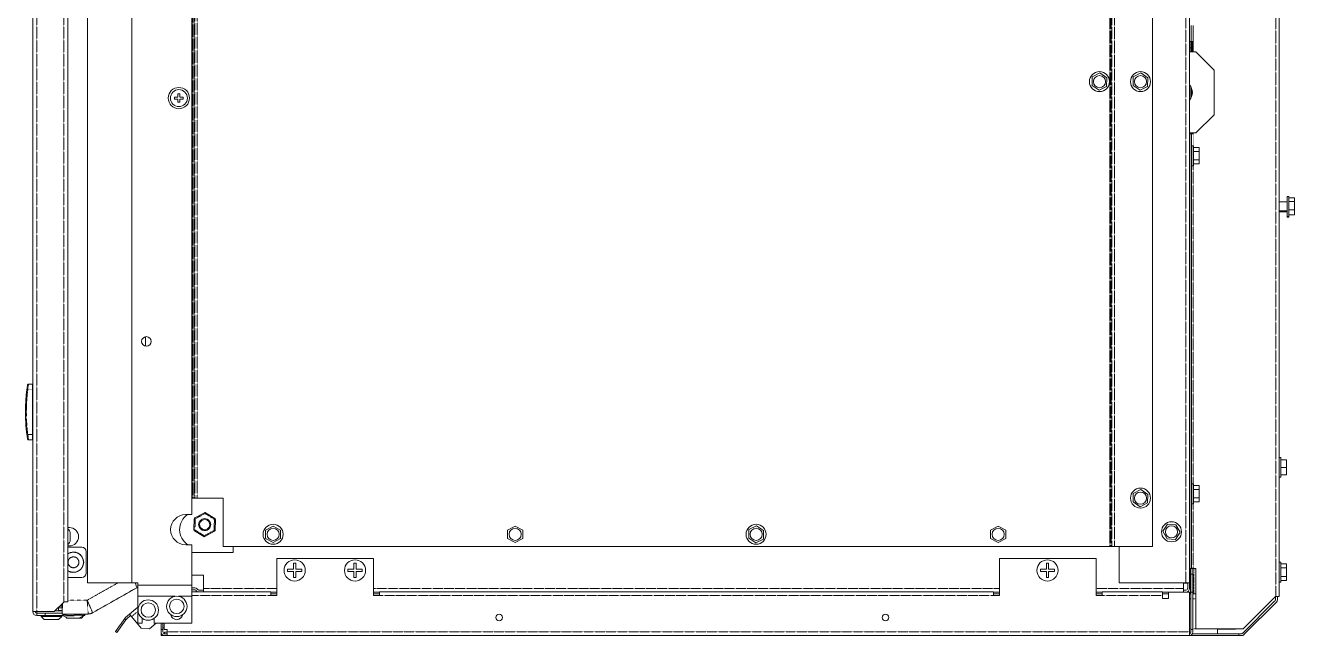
# Model space of a CAD drawing. Header units: millimetres. Extents: x 60499 to 556746, y 248297 to 497145.
# Drawn here: x 525107 to 547175, y 422627 to 433242 of the extents above; entities that cross this region are included whole.
import ezdxf

# ---------------------------------------------------------------- set-up
doc = ezdxf.new("R2010")
doc.units = ezdxf.units.MM
doc.linetypes.add('PHANTOM', pattern=[20, 10, -2, 2, -2, 2, -2])

msp = doc.modelspace()

# ---------------------------------------------------------------- linework, layer by layer
at = {"color": 7, "lineweight": 13, "ltscale": 0.03937}
for p, q in [((526189, 423546), (526189, 447151)), ((526958, 423546), (526958, 447151)), ((527999, 446143), (527999, 424733)), ((545349, 440725), (545349, 423543)), ((544705, 440347), (544705, 424179)), ((525236, 439589), (525236, 423045)), ((525843, 439589), (525843, 423213)), ((546907, 423310), (546907, 438328)), ((545775, 432464), (545775, 431688)), ((545353, 423794), (545353, 431353)), ((545383, 423794), (545383, 431353)), ((525228, 426128), (525228, 426905)), ((528543, 425019), (528543, 424179)), ((527999, 424208), (527999, 423504)), ((528543, 424179), (543961, 424179)), ((544041, 424179), (544705, 424179)), ((528722, 424072), (527999, 424072)), ((529481, 423971), (531160, 423971)), ((542044, 423971), (543724, 423971)), ((545458, 422744), (545458, 423794)), ((526189, 423546), (526958, 423546)), ((527999, 423504), (527059, 423504)), ((545286, 423543), (544124, 423543)), ((527043, 423458), (526325, 423053)), ((529376, 423386), (527999, 423386)), ((541939, 423386), (531265, 423386)), ((544876, 423386), (543829, 423386)), ((545345, 423383), (545345, 422690)), ((546278, 422744), (546844, 423310)), ((546272, 422669), (546834, 423232)), ((546295, 422645), (546858, 423208)), ((545345, 422627), (527570, 422627)), ((545345, 422627), (546207, 422627)), ((545398, 422660), (546207, 422660)), ((545458, 422744), (546278, 422744))]:
    msp.add_line(p, q, dxfattribs=at)
at = {"color": 7, "linetype": 'PHANTOM', "lineweight": 13, "ltscale": 0.03937}
for p, q in [((545286, 440725), (545286, 423543)), ((543961, 440347), (543961, 424179)), ((543979, 440347), (543979, 424179)), ((543999, 424179), (543999, 440347)), ((544041, 424179), (544041, 440347)), ((525305, 439589), (525305, 423045)), ((525775, 439589), (525775, 423210)), ((528015, 425019), (528015, 439508)), ((528033, 425019), (528033, 439508)), ((528053, 439508), (528053, 425019)), ((528095, 439508), (528095, 425019)), ((546851, 423310), (546851, 438302)), ((545409, 430801), (545409, 425270)), ((545409, 424922), (545409, 423794)), ((529376, 423323), (527999, 423323)), ((528204, 423446), (529481, 423446)), ((531160, 423446), (542044, 423446)), ((541939, 423323), (531265, 423323)), ((543724, 423446), (545242, 423446)), ((544876, 423323), (543829, 423323)), ((545345, 422690), (527570, 422690))]:
    msp.add_line(p, q, dxfattribs=at)
at = {"color": 7, "lineweight": 13, "ltscale": 0.013787}
for p, q in [((545377, 432779), (545377, 433242)), ((545409, 433242), (545409, 432779))]:
    msp.add_line(p, q, dxfattribs=at)
at = {"color": 7, "lineweight": 13, "ltscale": 0.000620324}
for p, q in [((545349, 432959), (545370, 432959)), ((545349, 432854), (545370, 432854))]:
    msp.add_line(p, q, dxfattribs=at)
at = {"color": 7, "lineweight": 13, "ltscale": 0.003295}
for p, q in [((545349, 432779), (545460, 432779)), ((545460, 431373), (545349, 431373))]:
    msp.add_line(p, q, dxfattribs=at)
at = {"color": 7, "lineweight": 13, "ltscale": 0.003125}
for p, q in [((545370, 432854), (545370, 432959)), ((527999, 424733), (527894, 424733)), ((525888, 424401), (525888, 424296)), ((527999, 424208), (527894, 424208)), ((529665, 423780), (529770, 423780)), ((529770, 423742), (529665, 423742)), ((529770, 423780), (529770, 423885)), ((529770, 423637), (529770, 423742)), ((529808, 423885), (529808, 423780)), ((529808, 423780), (529913, 423780)), ((529913, 423742), (529808, 423742)), ((529808, 423742), (529808, 423637)), ((530715, 423780), (530820, 423780)), ((530820, 423742), (530715, 423742)), ((530820, 423780), (530820, 423885)), ((530820, 423637), (530820, 423742)), ((530857, 423885), (530857, 423780)), ((530857, 423780), (530962, 423780)), ((530962, 423742), (530857, 423742)), ((530857, 423742), (530857, 423637)), ((542754, 423780), (542859, 423780)), ((542859, 423742), (542754, 423742)), ((542859, 423780), (542859, 423885)), ((542859, 423637), (542859, 423742)), ((542897, 423885), (542897, 423780)), ((542897, 423780), (543002, 423780)), ((543002, 423742), (542897, 423742)), ((542897, 423742), (542897, 423637)), ((529376, 423383), (529481, 423383)), ((529481, 423354), (529376, 423354)), ((529481, 423326), (529376, 423326)), ((531160, 423383), (531265, 423383)), ((531265, 423354), (531160, 423354)), ((531265, 423326), (531160, 423326)), ((541939, 423383), (542044, 423383)), ((542044, 423354), (541939, 423354)), ((542044, 423326), (541939, 423326)), ((543724, 423383), (543829, 423383)), ((543829, 423354), (543724, 423354)), ((543829, 423326), (543724, 423326)), ((544981, 423354), (544876, 423354)), ((544876, 423274), (544981, 423274))]:
    msp.add_line(p, q, dxfattribs=at)
at = {"color": 7, "lineweight": 13, "ltscale": 0.002246}
msp.add_line((545370, 432854), (545370, 432779), dxfattribs=at)
at = {"color": 7, "lineweight": 13, "ltscale": 0.000547394}
msp.add_line((545377, 432959), (545396, 432959), dxfattribs=at)
at = {"color": 7, "lineweight": 13, "ltscale": 0.000404658}
msp.add_line((545396, 432959), (545409, 432959), dxfattribs=at)
at = {"color": 7, "linetype": 'PHANTOM', "lineweight": 13, "ltscale": 0.005371}
msp.add_line((545396, 432959), (545396, 432779), dxfattribs=at)
at = {"color": 7, "lineweight": 13, "ltscale": 0.013258}
for p, q in [((545460, 432779), (545775, 432464)), ((545775, 431688), (545460, 431373))]:
    msp.add_line(p, q, dxfattribs=at)
at = {"color": 7, "lineweight": 13, "ltscale": 0.004405}
for p, q in [((543657, 432347), (543655, 432199)), ((543789, 432414), (543657, 432347)), ((543909, 432328), (543789, 432414)), ((543907, 432180), (543909, 432328)), ((544370, 432347), (544368, 432199)), ((544502, 432414), (544370, 432347)), ((544622, 432328), (544502, 432414)), ((544620, 432180), (544622, 432328)), ((543655, 432199), (543775, 432113)), ((543775, 432113), (543907, 432180)), ((544368, 432199), (544488, 432113)), ((544488, 432113), (544620, 432180)), ((545515, 431049), (545515, 430901)), ((544370, 425102), (544368, 424954)), ((544502, 425169), (544370, 425102)), ((544622, 425084), (544502, 425169)), ((544620, 424936), (544622, 425084)), ((545515, 425170), (545515, 425022)), ((544368, 424954), (544488, 424869)), ((544488, 424869), (544620, 424936)), ((529414, 424532), (529283, 424463)), ((529283, 424463), (529283, 424315)), ((529545, 424463), (529414, 424532)), ((529545, 424315), (529545, 424463)), ((533623, 424532), (533492, 424463)), ((533492, 424463), (533492, 424315)), ((533754, 424463), (533623, 424532)), ((533754, 424315), (533754, 424463)), ((537687, 424472), (537685, 424325)), ((537819, 424539), (537687, 424472)), ((537940, 424454), (537819, 424539)), ((537938, 424306), (537940, 424454)), ((542020, 424532), (541889, 424463)), ((541889, 424463), (541889, 424315)), ((542152, 424463), (542020, 424532)), ((542152, 424315), (542152, 424463)), ((544963, 424566), (544884, 424441)), ((544884, 424441), (544957, 424312)), ((545111, 424553), (544963, 424566)), ((545105, 424300), (545184, 424425)), ((545184, 424425), (545111, 424553)), ((529283, 424315), (529414, 424246)), ((529414, 424246), (529545, 424315)), ((533492, 424315), (533623, 424246)), ((533623, 424246), (533754, 424315)), ((537685, 424325), (537806, 424239)), ((537806, 424239), (537938, 424306)), ((541889, 424315), (542020, 424246)), ((542020, 424246), (542152, 424315)), ((544957, 424312), (545105, 424300)), ((547036, 423804), (547036, 423656))]:
    msp.add_line(p, q, dxfattribs=at)
at = {"color": 7, "lineweight": 13, "ltscale": 0.006118}
msp.add_line((545370, 432179), (545370, 431973), dxfattribs=at)
at = {"color": 7, "lineweight": 13, "ltscale": 0.005225}
msp.add_line((545377, 431988), (545377, 432164), dxfattribs=at)
at = {"color": 7, "lineweight": 13, "ltscale": 0.000562533}
for p, q in [((527702, 431996), (527702, 431977)), ((527775, 432051), (527756, 432051)), ((527756, 431904), (527775, 431904)), ((527848, 431977), (527848, 431996)), ((529665, 423761), (529665, 423780)), ((529913, 423780), (529913, 423761)), ((530715, 423761), (530715, 423780)), ((530962, 423780), (530962, 423761)), ((542754, 423761), (542754, 423780)), ((543002, 423780), (543002, 423761))]:
    msp.add_line(p, q, dxfattribs=at)
at = {"color": 7, "lineweight": 13, "ltscale": 0.001625}
for p, q in [((527756, 431996), (527702, 431996)), ((527702, 431958), (527756, 431958)), ((527756, 432051), (527756, 431996)), ((527794, 431996), (527794, 432051))]:
    msp.add_line(p, q, dxfattribs=at)
at = {"color": 7, "lineweight": 13, "ltscale": 0.000562473}
for p, q in [((527702, 431977), (527702, 431958)), ((527848, 431958), (527848, 431977)), ((529665, 423742), (529665, 423761)), ((529913, 423761), (529913, 423742)), ((530715, 423742), (530715, 423761)), ((530962, 423761), (530962, 423742)), ((542754, 423742), (542754, 423761)), ((543002, 423761), (543002, 423742))]:
    msp.add_line(p, q, dxfattribs=at)
at = {"color": 7, "lineweight": 13, "ltscale": 0.001613}
for p, q in [((527756, 431958), (527756, 431904)), ((527848, 431996), (527794, 431996)), ((527794, 431958), (527848, 431958)), ((527794, 431904), (527794, 431958))]:
    msp.add_line(p, q, dxfattribs=at)
at = {"color": 7, "lineweight": 13, "ltscale": 0.000562413}
for p, q in [((527794, 432051), (527775, 432051)), ((527775, 431904), (527794, 431904))]:
    msp.add_line(p, q, dxfattribs=at)
at = {"color": 7, "linetype": 'PHANTOM', "lineweight": 13, "ltscale": 0.001113}
msp.add_line((545396, 432095), (545396, 432057), dxfattribs=at)
at = {"color": 7, "lineweight": 13, "ltscale": 0.000900028}
for p, q in [((545383, 431353), (545353, 431353)), ((545353, 423794), (545383, 423794)), ((525749, 423033), (525749, 423003))]:
    msp.add_line(p, q, dxfattribs=at)
at = {"color": 7, "lineweight": 13, "ltscale": 0.000612574}
for p, q in [((545370, 431373), (545370, 431353)), ((545372, 431353), (545372, 431373)), ((545375, 431353), (545375, 431373)), ((545401, 431353), (545401, 431373)), ((545409, 431373), (545409, 431353))]:
    msp.add_line(p, q, dxfattribs=at)
at = {"color": 7, "lineweight": 13, "ltscale": 0.000347708}
msp.add_line((545370, 431361), (545370, 431373), dxfattribs=at)
at = {"color": 7, "lineweight": 13, "ltscale": 6.24769e-05}
for p, q in [((545372, 431361), (545370, 431361)), ((545389, 431148), (545386, 431148)), ((545389, 431098), (545386, 431098)), ((545389, 431025), (545386, 431025)), ((545389, 430983), (545386, 430983)), ((545389, 430975), (545386, 430975)), ((545389, 430966), (545386, 430966)), ((545389, 430925), (545386, 430925)), ((545389, 430852), (545386, 430852)), ((545389, 430801), (545386, 430801)), ((547048, 430266), (547046, 430266)), ((547048, 430200), (547046, 430200)), ((547048, 430135), (547046, 430135)), ((547048, 430092), (547046, 430092)), ((547048, 430072), (547046, 430072)), ((547048, 430036), (547046, 430036)), ((547048, 429956), (547046, 429956)), ((547048, 429921), (547046, 429921)), ((545389, 425270), (545386, 425270)), ((545389, 425219), (545386, 425219)), ((545389, 425146), (545386, 425146)), ((545389, 425104), (545386, 425104)), ((545389, 425096), (545386, 425096)), ((545389, 425088), (545386, 425088)), ((545389, 425046), (545386, 425046)), ((545389, 424973), (545386, 424973)), ((545389, 424922), (545386, 424922))]:
    msp.add_line(p, q, dxfattribs=at)
at = {"color": 7, "lineweight": 13, "ltscale": 0.000775074}
for p, q in [((545383, 431353), (545409, 431353)), ((545389, 431148), (545415, 431148)), ((545389, 430801), (545415, 430801)), ((545389, 425270), (545415, 425270)), ((545389, 424922), (545415, 424922)), ((545383, 423794), (545409, 423794)), ((545371, 423354), (545345, 423354))]:
    msp.add_line(p, q, dxfattribs=at)
at = {"color": 7, "linetype": 'PHANTOM', "lineweight": 13, "ltscale": 0.006075}
msp.add_line((545409, 431353), (545409, 431148), dxfattribs=at)
at = {"color": 7, "lineweight": 13, "ltscale": 0.000124954}
for p, q in [((545353, 431054), (545349, 431054)), ((545353, 430895), (545349, 430895)), ((545349, 429779), (545353, 429779)), ((545349, 429674), (545353, 429674)), ((545353, 425175), (545349, 425175)), ((545353, 425017), (545349, 425017))]:
    msp.add_line(p, q, dxfattribs=at)
at = {"color": 7, "lineweight": 13, "ltscale": 8.99908e-05}
for p, q in [((545386, 431054), (545383, 431054)), ((545386, 430895), (545383, 430895)), ((545386, 425175), (545383, 425175)), ((545386, 425017), (545383, 425017))]:
    msp.add_line(p, q, dxfattribs=at)
at = {"color": 7, "lineweight": 13, "ltscale": 0.001516}
for p, q in [((545386, 431098), (545386, 431148)), ((545389, 431098), (545389, 431148)), ((545386, 430801), (545386, 430852)), ((545389, 430801), (545389, 430852)), ((547044, 430203), (547044, 430254)), ((547044, 429906), (547044, 429957)), ((546907, 425677), (546907, 425728)), ((546909, 425677), (546909, 425728)), ((545386, 425219), (545386, 425270)), ((545389, 425219), (545389, 425270)), ((546907, 425381), (546907, 425432)), ((546909, 425381), (546909, 425432)), ((545386, 424922), (545386, 424973)), ((545389, 424922), (545389, 424973)), ((546907, 423853), (546907, 423904)), ((546909, 423853), (546909, 423904)), ((546907, 423557), (546907, 423607)), ((546909, 423557), (546909, 423607))]:
    msp.add_line(p, q, dxfattribs=at)
at = {"color": 7, "lineweight": 13, "ltscale": 0.002173}
for p, q in [((545386, 431025), (545386, 431098)), ((545386, 430852), (545386, 430925)), ((546907, 425604), (546907, 425677)), ((546907, 425432), (546907, 425504)), ((545386, 425146), (545386, 425219)), ((545386, 424973), (545386, 425046)), ((546907, 423780), (546907, 423853)), ((546907, 423607), (546907, 423680))]:
    msp.add_line(p, q, dxfattribs=at)
at = {"color": 7, "lineweight": 13, "ltscale": 0.003659}
for p, q in [((545389, 430975), (545389, 431098)), ((545389, 430852), (545389, 430975)), ((546909, 425554), (546909, 425677)), ((546909, 425432), (546909, 425554)), ((545389, 425096), (545389, 425219)), ((545389, 424973), (545389, 425096)), ((546909, 423730), (546909, 423853)), ((546909, 423607), (546909, 423730))]:
    msp.add_line(p, q, dxfattribs=at)
at = {"color": 7, "lineweight": 13, "ltscale": 0.005175}
for p, q in [((545415, 430975), (545415, 431148)), ((545415, 430975), (545415, 430801)), ((545415, 425096), (545415, 425270)), ((545415, 425096), (545415, 424922)), ((546935, 423730), (546935, 423904)), ((546935, 423730), (546935, 423557))]:
    msp.add_line(p, q, dxfattribs=at)
at = {"color": 7, "lineweight": 13, "ltscale": 0.003}
for p, q in [((545415, 431117), (545515, 431117)), ((545415, 431049), (545515, 431049)), ((545415, 430901), (545515, 430901)), ((545415, 430832), (545515, 430832)), ((547074, 430243), (547175, 430243)), ((547074, 430181), (547175, 430181)), ((547074, 430035), (547175, 430035)), ((547074, 429945), (547175, 429945)), ((546935, 425685), (547036, 425685)), ((546935, 425554), (547036, 425554)), ((546935, 425423), (547036, 425423)), ((545415, 425239), (545515, 425239)), ((545415, 425170), (545515, 425170)), ((545415, 425022), (545515, 425022)), ((545415, 424953), (545515, 424953)), ((546935, 423873), (547036, 423873)), ((546935, 423804), (547036, 423804)), ((526958, 423546), (527059, 423546)), ((546935, 423656), (547036, 423656)), ((546935, 423588), (547036, 423588))]:
    msp.add_line(p, q, dxfattribs=at)
at = {"color": 7, "lineweight": 13, "ltscale": 0.002048}
for p, q in [((545515, 431117), (545515, 431049)), ((545515, 430901), (545515, 430832)), ((545515, 425239), (545515, 425170)), ((545515, 425022), (545515, 424953)), ((547036, 423873), (547036, 423804)), ((547036, 423656), (547036, 423588))]:
    msp.add_line(p, q, dxfattribs=at)
at = {"color": 7, "lineweight": 13, "ltscale": 0.000247204}
for p, q in [((545386, 430975), (545386, 430983)), ((546907, 425554), (546907, 425563)), ((546907, 425546), (546907, 425554)), ((545386, 425096), (545386, 425104)), ((546907, 423730), (546907, 423739)), ((546907, 423722), (546907, 423730))]:
    msp.add_line(p, q, dxfattribs=at)
at = {"color": 7, "lineweight": 13, "ltscale": 0.000247144}
for p, q in [((545386, 430966), (545386, 430975)), ((545386, 425088), (545386, 425096))]:
    msp.add_line(p, q, dxfattribs=at)
at = {"color": 7, "lineweight": 13, "ltscale": 0.00415}
for p, q in [((547046, 430173), (546907, 430173)), ((547046, 430014), (546907, 430014))]:
    msp.add_line(p, q, dxfattribs=at)
at = {"color": 7, "lineweight": 13, "ltscale": 6.25971e-05}
for p, q in [((547046, 430254), (547044, 430254)), ((547046, 430203), (547044, 430203)), ((547046, 429957), (547044, 429957)), ((547046, 429906), (547044, 429906)), ((546909, 425728), (546907, 425728)), ((546909, 425677), (546907, 425677)), ((546909, 425604), (546907, 425604)), ((546909, 425563), (546907, 425563)), ((546909, 425554), (546907, 425554)), ((546909, 425546), (546907, 425546)), ((546909, 425504), (546907, 425504)), ((546909, 425432), (546907, 425432)), ((546909, 425381), (546907, 425381)), ((546909, 423904), (546907, 423904)), ((546909, 423853), (546907, 423853)), ((546909, 423780), (546907, 423780)), ((546909, 423739), (546907, 423739)), ((546909, 423730), (546907, 423730)), ((546909, 423722), (546907, 423722)), ((546909, 423680), (546907, 423680)), ((546909, 423607), (546907, 423607)), ((546909, 423557), (546907, 423557))]:
    msp.add_line(p, q, dxfattribs=at)
at = {"color": 7, "lineweight": 13, "ltscale": 0.000890537}
msp.add_line((547044, 430173), (547044, 430203), dxfattribs=at)
at = {"color": 7, "lineweight": 13, "ltscale": 0.001971}
for p, q in [((547046, 430200), (547046, 430266)), ((547048, 430200), (547048, 430266))]:
    msp.add_line(p, q, dxfattribs=at)
at = {"color": 7, "lineweight": 13, "ltscale": 0.001922}
msp.add_line((547046, 430135), (547046, 430200), dxfattribs=at)
at = {"color": 7, "lineweight": 13, "ltscale": 4.24122e-05}
msp.add_line((547048, 430266), (547048, 430268), dxfattribs=at)
at = {"color": 7, "lineweight": 13, "ltscale": 0.000774954}
for p, q in [((547048, 430268), (547074, 430268)), ((547046, 429906), (547072, 429906)), ((547048, 429920), (547074, 429920)), ((546909, 425728), (546935, 425728)), ((546909, 425381), (546935, 425381)), ((546909, 423904), (546935, 423904)), ((546909, 423557), (546935, 423557))]:
    msp.add_line(p, q, dxfattribs=at)
at = {"color": 7, "lineweight": 13, "ltscale": 0.003823}
for p, q in [((547048, 430072), (547048, 430200)), ((525620, 423057), (525749, 423057))]:
    msp.add_line(p, q, dxfattribs=at)
at = {"color": 7, "lineweight": 13, "ltscale": 0.009272}
msp.add_line((547074, 430268), (547074, 429956), dxfattribs=at)
at = {"color": 7, "lineweight": 13, "ltscale": 0.001837}
msp.add_line((547175, 430243), (547175, 430181), dxfattribs=at)
at = {"color": 7, "lineweight": 13, "ltscale": 0.004338}
msp.add_line((547175, 430181), (547175, 430035), dxfattribs=at)
at = {"color": 7, "lineweight": 13, "ltscale": 0.004088}
msp.add_line((547044, 430001), (546907, 430001), dxfattribs=at)
at = {"color": 7, "lineweight": 13, "ltscale": 0.001703}
msp.add_line((547044, 429957), (547044, 430014), dxfattribs=at)
at = {"color": 7, "lineweight": 13, "ltscale": 0.000606206}
msp.add_line((547046, 430072), (547046, 430092), dxfattribs=at)
at = {"color": 7, "lineweight": 13, "ltscale": 0.002388}
msp.add_line((547046, 429956), (547046, 430036), dxfattribs=at)
at = {"color": 7, "lineweight": 13, "ltscale": 0.001036}
msp.add_line((547046, 429921), (547046, 429956), dxfattribs=at)
at = {"color": 7, "lineweight": 13, "ltscale": 0.000448452}
msp.add_line((547046, 429906), (547046, 429921), dxfattribs=at)
at = {"color": 7, "lineweight": 13, "ltscale": 0.003436}
msp.add_line((547048, 429956), (547048, 430072), dxfattribs=at)
at = {"color": 7, "lineweight": 13, "ltscale": 0.001078}
for p, q in [((547048, 429920), (547048, 429956)), ((547074, 429920), (547074, 429956))]:
    msp.add_line(p, q, dxfattribs=at)
at = {"color": 7, "lineweight": 13, "ltscale": 0.00040634}
msp.add_line((547072, 429906), (547072, 429920), dxfattribs=at)
at = {"color": 7, "lineweight": 13, "ltscale": 0.002691}
msp.add_line((547175, 430035), (547175, 429945), dxfattribs=at)
at = {"color": 7, "lineweight": 13, "ltscale": 0.000144288}
msp.add_line((545349, 429032), (545353, 429030), dxfattribs=at)
at = {"color": 7, "lineweight": 13, "ltscale": 7.2323e-05}
msp.add_line((545351, 429022), (545349, 429023), dxfattribs=at)
at = {"color": 7, "lineweight": 13, "ltscale": 0.017783}
msp.add_line((545349, 428973), (545349, 428375), dxfattribs=at)
at = {"color": 7, "lineweight": 13, "ltscale": 0.000124834}
msp.add_line((545353, 428375), (545349, 428375), dxfattribs=at)
at = {"color": 7, "lineweight": 13, "ltscale": 0.004821}
msp.add_line((527195, 427664), (527195, 427826), dxfattribs=at)
at = {"color": 7, "linetype": 'PHANTOM', "lineweight": 13, "ltscale": 0.000499025}
msp.add_line((525149, 426905), (525132, 426906), dxfattribs=at)
at = {"color": 7, "linetype": 'PHANTOM', "lineweight": 13, "ltscale": 0.002354}
msp.add_line((525228, 426905), (525149, 426905), dxfattribs=at)
at = {"color": 7, "lineweight": 13, "ltscale": 0.001995}
for p, q in [((525228, 427003), (525161, 427003)), ((525161, 426030), (525228, 426030))]:
    msp.add_line(p, q, dxfattribs=at)
at = {"color": 7, "lineweight": 13, "ltscale": 0.002917}
for p, q in [((525228, 426905), (525228, 427003)), ((525228, 426128), (525228, 426030))]:
    msp.add_line(p, q, dxfattribs=at)
at = {"color": 7, "lineweight": 13, "ltscale": 0.000249968}
for p, q in [((525228, 426921), (525236, 426921)), ((525228, 426112), (525236, 426112))]:
    msp.add_line(p, q, dxfattribs=at)
at = {"color": 7, "linetype": 'PHANTOM', "lineweight": 13, "ltscale": 0.000249968}
for p, q in [((525228, 426819), (525236, 426819)), ((525228, 426214), (525236, 426214))]:
    msp.add_line(p, q, dxfattribs=at)
at = {"color": 7, "linetype": 'PHANTOM', "lineweight": 13, "ltscale": 1.07532e-05}
for p, q in [((525111, 426677), (525111, 426677)), ((525107, 426558), (525107, 426558))]:
    msp.add_line(p, q, dxfattribs=at)
at = {"color": 7, "lineweight": 13, "ltscale": 1.03327e-05}
msp.add_line((525116, 426743), (525115, 426743), dxfattribs=at)
at = {"color": 7, "lineweight": 13, "ltscale": 0.000801038}
msp.add_line((525116, 426746), (525118, 426772), dxfattribs=at)
at = {"color": 7, "lineweight": 13, "ltscale": 2.35518e-06}
msp.add_line((525116, 426746), (525116, 426746), dxfattribs=at)
at = {"color": 7, "lineweight": 13, "ltscale": 0.000169139}
msp.add_line((525118, 426776), (525119, 426782), dxfattribs=at)
at = {"color": 7, "lineweight": 13, "ltscale": 0.000114609}
msp.add_line((525118, 426772), (525118, 426776), dxfattribs=at)
at = {"color": 7, "lineweight": 13, "ltscale": 0.000258337}
msp.add_line((525107, 426549), (525107, 426557), dxfattribs=at)
at = {"color": 7, "lineweight": 13, "ltscale": 0.000498149}
msp.add_line((525107, 426532), (525107, 426549), dxfattribs=at)
at = {"color": 7, "linetype": 'PHANTOM', "lineweight": 13, "ltscale": 1.65203e-05}
msp.add_line((525107, 426540), (525107, 426540), dxfattribs=at)
at = {"color": 7, "lineweight": 13, "ltscale": 0.000739054}
msp.add_line((525108, 426433), (525108, 426457), dxfattribs=at)
at = {"color": 7, "lineweight": 13, "ltscale": 1.74881e-05}
msp.add_line((525108, 426432), (525108, 426433), dxfattribs=at)
at = {"color": 7, "lineweight": 13, "ltscale": 9.54358e-05}
msp.add_line((525108, 426429), (525108, 426432), dxfattribs=at)
at = {"color": 7, "linetype": 'PHANTOM', "lineweight": 13, "ltscale": 1.08734e-05}
for p, q in [((525110, 426373), (525110, 426373)), ((525114, 426312), (525114, 426312))]:
    msp.add_line(p, q, dxfattribs=at)
at = {"color": 7, "lineweight": 13, "ltscale": 2.71103e-05}
msp.add_line((525116, 426284), (525116, 426285), dxfattribs=at)
at = {"color": 7, "lineweight": 13, "ltscale": 0.00019625}
msp.add_line((525116, 426277), (525116, 426284), dxfattribs=at)
at = {"color": 7, "linetype": 'PHANTOM', "lineweight": 13, "ltscale": 0.00049903}
msp.add_line((525149, 426128), (525132, 426127), dxfattribs=at)
at = {"color": 7, "linetype": 'PHANTOM', "lineweight": 13, "ltscale": 0.002355}
msp.add_line((525149, 426128), (525228, 426128), dxfattribs=at)
at = {"color": 7, "lineweight": 13, "ltscale": 0.01035}
msp.add_line((546935, 425381), (546935, 425728), dxfattribs=at)
at = {"color": 7, "lineweight": 13, "ltscale": 0.0039}
for p, q in [((547036, 425685), (547036, 425554)), ((547036, 425554), (547036, 425423))]:
    msp.add_line(p, q, dxfattribs=at)
at = {"color": 7, "lineweight": 13, "ltscale": 0.000464011}
msp.add_line((527999, 425019), (528015, 425019), dxfattribs=at)
at = {"color": 7, "lineweight": 13, "ltscale": 0.000547995}
for p, q in [((528015, 425019), (528033, 425019)), ((543979, 424179), (543961, 424179))]:
    msp.add_line(p, q, dxfattribs=at)
at = {"color": 7, "lineweight": 13, "ltscale": 0.000591128}
for p, q in [((528053, 425019), (528033, 425019)), ((543979, 424179), (543999, 424179))]:
    msp.add_line(p, q, dxfattribs=at)
at = {"color": 7, "lineweight": 13, "ltscale": 0.001248}
for p, q in [((528095, 425019), (528053, 425019)), ((543999, 424179), (544041, 424179))]:
    msp.add_line(p, q, dxfattribs=at)
at = {"color": 7, "lineweight": 13, "ltscale": 0.013344}
msp.add_line((528095, 425019), (528543, 425019), dxfattribs=at)
at = {"color": 7, "lineweight": 13, "ltscale": 0.000125074}
for p, q in [((545353, 424974), (545349, 424974)), ((545353, 424815), (545349, 424815))]:
    msp.add_line(p, q, dxfattribs=at)
at = {"color": 7, "lineweight": 13, "ltscale": 0.005737}
for p, q in [((528044, 424660), (528038, 424467)), ((528222, 424765), (528053, 424674)), ((528403, 424663), (528239, 424765)), ((528405, 424456), (528411, 424649)), ((528046, 424452), (528209, 424351)), ((528226, 424350), (528396, 424442))]:
    msp.add_line(p, q, dxfattribs=at)
at = {"color": 7, "linetype": 'PHANTOM', "lineweight": 13, "ltscale": 0.000500058}
for p, q in [((528044, 424660), (528060, 424659)), ((528394, 424649), (528411, 424649))]:
    msp.add_line(p, q, dxfattribs=at)
at = {"color": 7, "linetype": 'PHANTOM', "lineweight": 13, "ltscale": 0.000500022}
for p, q in [((528060, 424659), (528053, 424674)), ((528226, 424350), (528218, 424365))]:
    msp.add_line(p, q, dxfattribs=at)
at = {"color": 7, "linetype": 'PHANTOM', "lineweight": 13, "ltscale": 0.005737}
for p, q in [((528054, 424467), (528060, 424659)), ((528060, 424659), (528230, 424751)), ((528230, 424751), (528394, 424649)), ((528394, 424649), (528388, 424456)), ((528218, 424365), (528054, 424467)), ((528388, 424456), (528218, 424365))]:
    msp.add_line(p, q, dxfattribs=at)
at = {"color": 7, "linetype": 'PHANTOM', "lineweight": 13, "ltscale": 0.000499965}
msp.add_line((528230, 424751), (528222, 424765), dxfattribs=at)
at = {"color": 7, "linetype": 'PHANTOM', "lineweight": 13, "ltscale": 0.000500006}
for p, q in [((528239, 424765), (528230, 424751)), ((528403, 424663), (528394, 424649)), ((528218, 424365), (528209, 424351))]:
    msp.add_line(p, q, dxfattribs=at)
at = {"color": 7, "lineweight": 13, "ltscale": 0.000824996}
for p, q in [((525871, 424506), (525843, 424506)), ((525871, 424187), (525843, 424187))]:
    msp.add_line(p, q, dxfattribs=at)
at = {"color": 7, "linetype": 'PHANTOM', "lineweight": 13, "ltscale": 0.000499937}
msp.add_line((528038, 424467), (528054, 424467), dxfattribs=at)
at = {"color": 7, "linetype": 'PHANTOM', "lineweight": 13, "ltscale": 0.000499942}
msp.add_line((528054, 424467), (528046, 424452), dxfattribs=at)
at = {"color": 7, "linetype": 'PHANTOM', "lineweight": 13, "ltscale": 0.000499969}
msp.add_line((528396, 424442), (528388, 424456), dxfattribs=at)
at = {"color": 7, "linetype": 'PHANTOM', "lineweight": 13, "ltscale": 0.000499936}
msp.add_line((528388, 424456), (528405, 424456), dxfattribs=at)
at = {"color": 7, "lineweight": 13, "ltscale": 0.00735}
for p, q in [((526090, 424165), (525843, 424165)), ((525843, 423640), (526090, 423640))]:
    msp.add_line(p, q, dxfattribs=at)
at = {"color": 7, "lineweight": 13, "ltscale": 0.003175}
msp.add_line((528722, 424179), (528722, 424072), dxfattribs=at)
at = {"color": 7, "lineweight": 13, "ltscale": 0.018935}
msp.add_line((544124, 424179), (544124, 423543), dxfattribs=at)
at = {"color": 7, "lineweight": 13, "ltscale": 0.011175}
msp.add_line((526165, 423715), (526165, 424090), dxfattribs=at)
at = {"color": 7, "lineweight": 13, "ltscale": 0.019175}
for p, q in [((529481, 423971), (529481, 423326)), ((531160, 423971), (531160, 423326)), ((542044, 423971), (542044, 423326)), ((543724, 423971), (543724, 423326))]:
    msp.add_line(p, q, dxfattribs=at)
at = {"color": 7, "lineweight": 13, "ltscale": 0.001125}
for p, q in [((529770, 423885), (529808, 423885)), ((530820, 423885), (530857, 423885)), ((542859, 423885), (542897, 423885)), ((529808, 423637), (529770, 423637)), ((530857, 423637), (530820, 423637)), ((542897, 423637), (542859, 423637))]:
    msp.add_line(p, q, dxfattribs=at)
at = {"color": 7, "lineweight": 13, "ltscale": 0.0131}
msp.add_line((545365, 423354), (545365, 423794), dxfattribs=at)
at = {"color": 7, "lineweight": 13, "ltscale": 0.002875}
msp.add_line((545395, 423794), (545395, 423698), dxfattribs=at)
at = {"color": 7, "lineweight": 13, "ltscale": 0.00145}
for p, q in [((545409, 423794), (545458, 423794)), ((544876, 423274), (544876, 423323))]:
    msp.add_line(p, q, dxfattribs=at)
at = {"color": 7, "linetype": 'PHANTOM', "lineweight": 13, "ltscale": 0.0131}
msp.add_line((545421, 423794), (545421, 423354), dxfattribs=at)
at = {"color": 7, "linetype": 'PHANTOM', "lineweight": 13, "ltscale": 0.01838}
msp.add_line((526181, 423243), (526719, 423546), dxfattribs=at)
at = {"color": 7, "lineweight": 13, "ltscale": 0.00125}
msp.add_line((527059, 423504), (527059, 423546), dxfattribs=at)
at = {"color": 7, "lineweight": 13, "ltscale": 0.00575}
for p, q in [((527059, 423311), (527059, 423504)), ((527999, 423311), (527999, 423504))]:
    msp.add_line(p, q, dxfattribs=at)
at = {"color": 7, "lineweight": 13, "ltscale": 0.006096}
msp.add_line((528204, 423677), (527999, 423677), dxfattribs=at)
at = {"color": 7, "lineweight": 13, "ltscale": 0.006887}
msp.add_line((528204, 423677), (528204, 423446), dxfattribs=at)
at = {"color": 7, "lineweight": 13, "ltscale": 0.0029}
for p, q in [((545242, 423543), (545242, 423446)), ((545316, 423543), (545316, 423446)), ((545349, 423543), (545349, 423446))]:
    msp.add_line(p, q, dxfattribs=at)
at = {"color": 7, "lineweight": 13, "ltscale": 0.00132}
for p, q in [((545286, 423542), (545242, 423542)), ((545242, 423416), (545286, 423416)), ((545242, 423383), (545286, 423383))]:
    msp.add_line(p, q, dxfattribs=at)
at = {"color": 7, "linetype": 'PHANTOM', "lineweight": 13, "ltscale": 1.9524e-05}
msp.add_line((545286, 423543), (545286, 423542), dxfattribs=at)
at = {"color": 7, "lineweight": 13, "ltscale": 0.001865}
for p, q in [((545286, 423543), (545349, 423543)), ((545242, 423383), (545242, 423446))]:
    msp.add_line(p, q, dxfattribs=at)
at = {"color": 7, "lineweight": 13, "ltscale": 0.000874917}
msp.add_line((545286, 423542), (545316, 423542), dxfattribs=at)
at = {"color": 7, "lineweight": 13, "ltscale": 0.001}
for p, q in [((545404, 423698), (545371, 423698)), ((545404, 423383), (545371, 423383)), ((545404, 422734), (545371, 422734))]:
    msp.add_line(p, q, dxfattribs=at)
at = {"color": 7, "lineweight": 13, "ltscale": 0.009375}
for p, q in [((545371, 423698), (545371, 423383)), ((545404, 423698), (545404, 423383)), ((525764, 422976), (525449, 422976))]:
    msp.add_line(p, q, dxfattribs=at)
at = {"color": 7, "lineweight": 13, "ltscale": 0.014}
for p, q in [((527059, 422841), (527059, 423311)), ((527999, 422841), (527999, 423311))]:
    msp.add_line(p, q, dxfattribs=at)
at = {"color": 7, "lineweight": 13, "ltscale": 0.019438}
msp.add_line((527712, 423311), (527059, 423311), dxfattribs=at)
at = {"color": 7, "lineweight": 13, "ltscale": 0.006937}
msp.add_line((527999, 423311), (527766, 423311), dxfattribs=at)
at = {"color": 7, "lineweight": 13, "ltscale": 0.001513}
for p, q in [((528050, 423457), (527999, 423457)), ((528050, 423423), (527999, 423423))]:
    msp.add_line(p, q, dxfattribs=at)
at = {"color": 7, "lineweight": 13, "ltscale": 0.000562121}
msp.add_line((528084, 423401), (528071, 423415), dxfattribs=at)
at = {"color": 7, "lineweight": 13, "ltscale": 0.000562078}
msp.add_line((528108, 423425), (528094, 423438), dxfattribs=at)
at = {"color": 7, "lineweight": 13, "ltscale": 0.002249}
msp.add_line((528128, 423416), (528204, 423416), dxfattribs=at)
at = {"color": 7, "lineweight": 13, "ltscale": 0.001775}
msp.add_line((528204, 423386), (528204, 423446), dxfattribs=at)
at = {"color": 7, "lineweight": 13, "ltscale": 0.001875}
for p, q in [((529376, 423386), (529376, 423323)), ((531265, 423386), (531265, 423323)), ((541939, 423386), (541939, 423323)), ((543829, 423386), (543829, 423323)), ((544876, 423386), (544876, 423323)), ((527570, 422690), (527570, 422627)), ((545345, 422690), (545345, 422627))]:
    msp.add_line(p, q, dxfattribs=at)
at = {"color": 7, "lineweight": 13, "ltscale": 9.99631e-05}
for p, q in [((529376, 423326), (529376, 423323)), ((531265, 423326), (531265, 423323)), ((541939, 423326), (541939, 423323)), ((543829, 423326), (543829, 423323))]:
    msp.add_line(p, q, dxfattribs=at)
at = {"color": 7, "lineweight": 13, "ltscale": 0.010892}
msp.add_line((544876, 423383), (545242, 423383), dxfattribs=at)
at = {"color": 7, "lineweight": 13, "ltscale": 0.010825}
msp.add_line((545345, 423383), (544981, 423383), dxfattribs=at)
at = {"color": 7, "lineweight": 13, "ltscale": 0.001675}
for p, q in [((544981, 423326), (544981, 423383)), ((546907, 423310), (546851, 423310))]:
    msp.add_line(p, q, dxfattribs=at)
at = {"color": 7, "lineweight": 13, "ltscale": 0.00155}
msp.add_line((544981, 423326), (544981, 423274), dxfattribs=at)
at = {"color": 7, "lineweight": 13, "ltscale": 0.019303}
for p, q in [((545371, 422734), (545371, 423383)), ((545404, 423383), (545404, 422734))]:
    msp.add_line(p, q, dxfattribs=at)
at = {"color": 7, "lineweight": 13, "ltscale": 0.001602}
msp.add_line((545458, 423354), (545404, 423354), dxfattribs=at)
at = {"color": 7, "lineweight": 13, "ltscale": 0.001698}
msp.add_line((546843, 423253), (546843, 423310), dxfattribs=at)
at = {"color": 7, "lineweight": 13, "ltscale": 0.000200046}
msp.add_line((546844, 423310), (546851, 423310), dxfattribs=at)
at = {"color": 7, "lineweight": 13, "ltscale": 0.001723}
msp.add_line((546877, 423253), (546877, 423310), dxfattribs=at)
at = {"color": 7, "lineweight": 13, "ltscale": 0.006983}
msp.add_line((525775, 423210), (525608, 423045), dxfattribs=at)
at = {"color": 7, "lineweight": 13, "ltscale": 0.000197223}
msp.add_line((525627, 423057), (525627, 423063), dxfattribs=at)
at = {"color": 7, "lineweight": 13, "ltscale": 0.0015}
msp.add_line((525680, 423063), (525680, 423113), dxfattribs=at)
at = {"color": 7, "lineweight": 13, "ltscale": 0.00205}
for p, q in [((525680, 423113), (525749, 423113)), ((525680, 423063), (525749, 423063)), ((525236, 423045), (525305, 423045))]:
    msp.add_line(p, q, dxfattribs=at)
at = {"color": 7, "lineweight": 13, "ltscale": 0.001348}
msp.add_line((525703, 423139), (525749, 423139), dxfattribs=at)
at = {"color": 7, "lineweight": 13, "ltscale": 0.000225037}
msp.add_line((525749, 423168), (525741, 423168), dxfattribs=at)
at = {"color": 7, "lineweight": 13, "ltscale": 0.004504}
msp.add_line((525749, 423184), (525749, 423033), dxfattribs=at)
at = {"color": 7, "lineweight": 13, "ltscale": 0.000105772}
msp.add_line((525777, 423213), (525775, 423210), dxfattribs=at)
at = {"color": 7, "lineweight": 13, "ltscale": 0.001975}
msp.add_line((525777, 423213), (525843, 423213), dxfattribs=at)
at = {"color": 7, "linetype": 'PHANTOM', "lineweight": 13, "ltscale": 0.010059}
msp.add_line((525843, 423243), (526181, 423243), dxfattribs=at)
at = {"color": 7, "lineweight": 13, "ltscale": 0.005539}
msp.add_line((526916, 423001), (527059, 423120), dxfattribs=at)
at = {"color": 7, "linetype": 'PHANTOM', "lineweight": 13, "ltscale": 0.000775074}
for p, q in [((545371, 423265), (545345, 423265)), ((545345, 422746), (545371, 422746))]:
    msp.add_line(p, q, dxfattribs=at)
at = {"color": 7, "linetype": 'PHANTOM', "lineweight": 13, "ltscale": 0.001602}
for p, q in [((545458, 423265), (545404, 423265)), ((545404, 422746), (545458, 422746))]:
    msp.add_line(p, q, dxfattribs=at)
at = {"color": 7, "lineweight": 13, "ltscale": 0.000849987}
msp.add_line((525304, 423016), (525304, 423045), dxfattribs=at)
at = {"color": 7, "lineweight": 13, "ltscale": 0.009025}
msp.add_line((525305, 423045), (525608, 423045), dxfattribs=at)
at = {"color": 7, "lineweight": 13, "ltscale": 0.004275}
for p, q in [((525449, 423016), (525305, 423016)), ((525305, 422976), (525449, 422976))]:
    msp.add_line(p, q, dxfattribs=at)
at = {"color": 7, "lineweight": 13, "ltscale": 0.0012}
for p, q in [((525305, 422976), (525305, 423016)), ((525449, 422976), (525449, 423016))]:
    msp.add_line(p, q, dxfattribs=at)
at = {"color": 7, "lineweight": 13, "ltscale": 0.01321}
msp.add_line((525305, 423016), (525749, 423016), dxfattribs=at)
at = {"color": 7, "lineweight": 13, "ltscale": 0.000549977}
for p, q in [((525381, 422958), (525381, 422976)), ((525738, 422958), (525738, 422976))]:
    msp.add_line(p, q, dxfattribs=at)
at = {"color": 7, "lineweight": 13, "ltscale": 0.010585}
msp.add_line((525737, 422958), (525381, 422958), dxfattribs=at)
at = {"color": 7, "lineweight": 13, "ltscale": 0.002227}
for p, q in [((525434, 422905), (525381, 422958)), ((525685, 422905), (525738, 422958))]:
    msp.add_line(p, q, dxfattribs=at)
at = {"color": 7, "lineweight": 13, "ltscale": 0.007447}
msp.add_line((525684, 422905), (525434, 422905), dxfattribs=at)
at = {"color": 7, "lineweight": 13, "ltscale": 0.008925}
msp.add_line((525749, 423016), (525449, 423016), dxfattribs=at)
at = {"color": 7, "lineweight": 13, "ltscale": 2.78142e-05}
msp.add_line((525684, 422905), (525685, 422905), dxfattribs=at)
at = {"color": 7, "lineweight": 13, "ltscale": 3.95287e-05}
msp.add_line((525737, 422958), (525738, 422958), dxfattribs=at)
at = {"color": 7, "lineweight": 13, "ltscale": 0.013291}
msp.add_line((525749, 423003), (526195, 423003), dxfattribs=at)
at = {"color": 7, "linetype": 'PHANTOM', "lineweight": 13, "ltscale": 0.005312}
for p, q in [((525763, 422994), (525942, 422994)), ((526120, 422979), (525942, 422979))]:
    msp.add_line(p, q, dxfattribs=at)
at = {"color": 7, "lineweight": 13, "ltscale": 0.000470439}
for p, q in [((525763, 422979), (525763, 422994)), ((526120, 422979), (526120, 422994))]:
    msp.add_line(p, q, dxfattribs=at)
at = {"color": 7, "linetype": 'PHANTOM', "lineweight": 13, "ltscale": 0.005282}
msp.add_line((525941, 422979), (525763, 422979), dxfattribs=at)
at = {"color": 7, "linetype": 'PHANTOM', "lineweight": 13, "ltscale": 0.005144}
msp.add_line((525941, 422971), (525768, 422971), dxfattribs=at)
at = {"color": 7, "lineweight": 13, "ltscale": 0.002582}
for p, q in [((525845, 422932), (525768, 422971)), ((526038, 422932), (526116, 422971))]:
    msp.add_line(p, q, dxfattribs=at)
at = {"color": 7, "lineweight": 13, "ltscale": 0.000742443}
msp.add_line((525830, 422932), (525812, 422949), dxfattribs=at)
at = {"color": 7, "lineweight": 13, "ltscale": 0.000583559}
msp.add_line((525849, 422932), (525830, 422932), dxfattribs=at)
at = {"color": 7, "linetype": 'PHANTOM', "lineweight": 13, "ltscale": 0.002865}
msp.add_line((525845, 422932), (525942, 422932), dxfattribs=at)
at = {"color": 7, "lineweight": 13, "ltscale": 0.002753}
msp.add_line((525849, 422932), (525942, 422932), dxfattribs=at)
at = {"color": 7, "linetype": 'PHANTOM', "lineweight": 13, "ltscale": 3.05176e-05}
msp.add_line((525942, 422979), (525941, 422979), dxfattribs=at)
at = {"color": 7, "linetype": 'PHANTOM', "lineweight": 13, "ltscale": 2.97967e-05}
msp.add_line((525942, 422971), (525941, 422971), dxfattribs=at)
at = {"color": 7, "linetype": 'PHANTOM', "lineweight": 13, "ltscale": 2.79945e-05}
msp.add_line((525942, 422994), (525943, 422994), dxfattribs=at)
at = {"color": 7, "linetype": 'PHANTOM', "lineweight": 13, "ltscale": 0.005174}
msp.add_line((526116, 422971), (525942, 422971), dxfattribs=at)
at = {"color": 7, "linetype": 'PHANTOM', "lineweight": 13, "ltscale": 2.05453e-05}
msp.add_line((525942, 422932), (525942, 422932), dxfattribs=at)
at = {"color": 7, "linetype": 'PHANTOM', "lineweight": 13, "ltscale": 0.002845}
msp.add_line((525942, 422932), (526038, 422932), dxfattribs=at)
at = {"color": 7, "lineweight": 13, "ltscale": 1.98244e-05}
msp.add_line((525942, 422932), (525942, 422932), dxfattribs=at)
at = {"color": 7, "lineweight": 13, "ltscale": 0.002734}
msp.add_line((525942, 422932), (526034, 422932), dxfattribs=at)
at = {"color": 7, "linetype": 'PHANTOM', "lineweight": 13, "ltscale": 0.005284}
msp.add_line((525943, 422994), (526120, 422994), dxfattribs=at)
at = {"color": 7, "lineweight": 13, "ltscale": 0.001382}
msp.add_line((526081, 422932), (526034, 422932), dxfattribs=at)
at = {"color": 7, "lineweight": 13, "ltscale": 0.001874}
msp.add_line((526081, 422932), (526125, 422976), dxfattribs=at)
at = {"color": 7, "lineweight": 13, "ltscale": 0.000700583}
msp.add_line((526143, 422976), (526120, 422976), dxfattribs=at)
at = {"color": 7, "lineweight": 13, "ltscale": 0.000800005}
msp.add_line((526143, 422976), (526143, 423003), dxfattribs=at)
at = {"color": 7, "linetype": 'PHANTOM', "lineweight": 13, "ltscale": 3.51574e-06}
msp.add_line((526195, 423003), (526195, 423003), dxfattribs=at)
at = {"color": 7, "lineweight": 13, "ltscale": 0.000379276}
msp.add_line((526272, 423023), (526283, 423029), dxfattribs=at)
at = {"color": 7, "lineweight": 13, "ltscale": 0.001448}
msp.add_line((526283, 423029), (526325, 423053), dxfattribs=at)
at = {"color": 7, "lineweight": 13, "ltscale": 0.001453}
msp.add_line((526283, 423029), (526325, 423053), dxfattribs=at)
at = {"color": 7, "lineweight": 13, "ltscale": 0.008243}
msp.add_line((526833, 422925), (526675, 422699), dxfattribs=at)
at = {"color": 7, "lineweight": 13, "ltscale": 0.008002}
msp.add_line((526853, 422901), (526699, 422681), dxfattribs=at)
at = {"color": 7, "lineweight": 13, "ltscale": 0.000287019}
msp.add_line((526839, 422933), (526833, 422925), dxfattribs=at)
at = {"color": 7, "lineweight": 13, "ltscale": 0.000929145}
msp.add_line((526853, 422901), (526833, 422925), dxfattribs=at)
at = {"color": 7, "lineweight": 13, "ltscale": 0.002615}
for p, q in [((526916, 423001), (526849, 422944)), ((526936, 422977), (526868, 422921))]:
    msp.add_line(p, q, dxfattribs=at)
at = {"color": 7, "lineweight": 13, "ltscale": 0.000527491}
msp.add_line((526864, 422916), (526853, 422901), dxfattribs=at)
at = {"color": 7, "lineweight": 13, "ltscale": 0.001673}
msp.add_line((526916, 423001), (526952, 422957), dxfattribs=at)
at = {"color": 7, "linetype": 'PHANTOM', "lineweight": 13, "ltscale": 0.004135}
msp.add_line((526952, 422957), (527059, 423047), dxfattribs=at)
at = {"color": 7, "lineweight": 13, "ltscale": 0.007702}
msp.add_line((526952, 422957), (527119, 422759), dxfattribs=at)
at = {"color": 7, "lineweight": 13, "ltscale": 0.002375}
msp.add_line((527138, 422841), (527059, 422841), dxfattribs=at)
at = {"color": 7, "lineweight": 13, "ltscale": 0.002579}
for p, q in [((527138, 422841), (527138, 422927)), ((527348, 422841), (527348, 422927))]:
    msp.add_line(p, q, dxfattribs=at)
at = {"color": 7, "lineweight": 13, "ltscale": 0.004376}
msp.add_line((527266, 422746), (527379, 422841), dxfattribs=at)
at = {"color": 7, "lineweight": 13, "ltscale": 0.019375}
msp.add_line((527348, 422841), (527999, 422841), dxfattribs=at)
at = {"color": 7, "lineweight": 13, "ltscale": 0.003249}
for p, q in [((527465, 422841), (527465, 422732)), ((527499, 422732), (527499, 422841)), ((527521, 422841), (527521, 422732))]:
    msp.add_line(p, q, dxfattribs=at)
at = {"color": 7, "lineweight": 13, "ltscale": 0.000897491}
msp.add_line((526675, 422699), (526699, 422681), dxfattribs=at)
at = {"color": 7, "lineweight": 13, "ltscale": 0.004419}
msp.add_line((527119, 422759), (527266, 422746), dxfattribs=at)
at = {"color": 7, "lineweight": 13, "ltscale": 0.001246}
for p, q in [((527465, 422732), (527465, 422690)), ((527499, 422732), (527499, 422690)), ((527528, 422660), (527570, 422660)), ((527528, 422627), (527570, 422627)), ((527570, 422732), (527570, 422690))]:
    msp.add_line(p, q, dxfattribs=at)
at = {"color": 7, "lineweight": 13, "ltscale": 0.000999991}
for p, q in [((527465, 422732), (527499, 422732)), ((527465, 422627), (527465, 422660)), ((546207, 422627), (546207, 422660))]:
    msp.add_line(p, q, dxfattribs=at)
at = {"color": 7, "lineweight": 13, "ltscale": 0.000216627}
msp.add_line((527472, 422660), (527465, 422660), dxfattribs=at)
at = {"color": 7, "lineweight": 13, "ltscale": 0.001867}
msp.add_line((527528, 422627), (527465, 422627), dxfattribs=at)
at = {"color": 7, "lineweight": 13, "ltscale": 0.000674991}
msp.add_line((527521, 422762), (527499, 422762), dxfattribs=at)
at = {"color": 7, "lineweight": 13, "ltscale": 0.001446}
msp.add_line((527570, 422732), (527521, 422732), dxfattribs=at)
at = {"color": 7, "lineweight": 13, "ltscale": 0.001396}
msp.add_line((527523, 422687), (527570, 422687), dxfattribs=at)
at = {"color": 7, "lineweight": 13, "ltscale": 0.000787089}
msp.add_line((527523, 422687), (527523, 422661), dxfattribs=at)
at = {"color": 7, "lineweight": 13, "ltscale": 0.001422}
for p, q in [((545371, 422734), (545371, 422686)), ((545404, 422734), (545404, 422686))]:
    msp.add_line(p, q, dxfattribs=at)
at = {"color": 7, "lineweight": 13, "ltscale": 0.002499}
msp.add_line((545836, 422660), (545836, 422744), dxfattribs=at)
at = {"color": 7, "lineweight": 13, "ltscale": 0.0091}
msp.add_line((546142, 422741), (545836, 422741), dxfattribs=at)
at = {"color": 7, "lineweight": 13, "ltscale": 0.000140987}
msp.add_line((546145, 422744), (546142, 422741), dxfattribs=at)
at = {"color": 7, "lineweight": 13, "ltscale": 0.001303}
for p, q in [((546251, 422660), (546207, 422660)), ((546251, 422627), (546207, 422627))]:
    msp.add_line(p, q, dxfattribs=at)
at = {"color": 7, "lineweight": 13, "ltscale": 0.03937}
for points in [[(525161, 427003), (525152, 427001), (525148, 426998), (525145, 426995), (525144, 426991)], [(525750, 423185), (525749, 423021), (525749, 423005), (525749, 423003), (525749, 423003)]]:
    msp.add_lwpolyline(points, dxfattribs=at)
at = {"color": 7, "linetype": 'PHANTOM', "lineweight": 13, "ltscale": 0.03937}
for points in [[(527043, 423460), (527035, 423489), (527018, 423546)], [(526181, 423243), (526225, 423144), (526260, 423060), (526269, 423033), (526272, 423024), (526272, 423024), (526272, 423023), (526272, 423023), (526272, 423023)], [(526181, 423243), (526190, 423135), (526196, 423044), (526197, 423014), (526196, 423005), (526195, 423003), (526195, 423003), (526195, 423003)]]:
    msp.add_lwpolyline(points, dxfattribs=at)
at = {"color": 7, "lineweight": 13, "ltscale": 0.03937}
for centre, radius in [((543782, 432263), 174), ((543782, 432263), 105), ((544495, 432263), 174), ((544495, 432263), 105), ((527775, 431977), 185), ((527775, 431977), 148), ((527210, 427745), 82.3), ((544495, 425019), 174), ((544495, 425019), 105), ((528224, 424558), 105), ((545034, 424433), 174), ((529414, 424389), 174), ((529414, 424389), 105), ((533623, 424389), 105), ((537812, 424389), 174), ((537812, 424389), 105), ((542020, 424389), 105), ((545034, 424433), 105), ((527739, 423135), 178), ((527243, 423072), 178), ((527243, 423072), 126), ((527739, 423135), 126), ((533344, 422942), 58.8), ((540062, 422942), 58.8)]:
    msp.add_circle(centre, radius, dxfattribs=at)
at = {"color": 7, "linetype": 'PHANTOM', "lineweight": 13, "ltscale": 0.03937}
for radius in [96.3, 92.5]:
    msp.add_circle((525942, 423903), radius, dxfattribs=at)
at = {"color": 7, "lineweight": 13, "ltscale": 0.03937}
for centre, radius, start, end in [((545187, 432076), 210, 320.6037, 39.3963), ((545323, 428973), 56.3, 57.5066, 60), ((545323, 428973), 26, 0, 1.2529), ((528159, 426517), 3052, 172.6626, 187.333), ((528248, 426507), 3141, 171.128, 172.6977), ((528150, 426516), 3043, 178.4853, 179.231), ((528173, 426515), 3066, 175.6904, 176.2997), ((528147, 426516), 3040, 180.0676, 181.1204), ((528174, 426518), 3067, 183.3159, 186.0525), ((528167, 426517), 3060, 183.7712, 184.3619), ((528234, 426525), 3127, 187.3093, 188.8861), ((527894, 424470), 262, 90.0004, 269.9996), ((528104, 424472), 315, 124.2689, 237.1679), ((528060, 424659), 16.8, 118.2178, 178.2178), ((528224, 424558), 88.2, 58.6403, 238.6402), ((528224, 424558), 105, 238.2178, 58.2178), ((528224, 424558), 88.2, 238.6403, 58.6404), ((528230, 424751), 16.8, 58.2178, 118.2178), ((528394, 424649), 16.8, 358.2178, 58.2178), ((525783, 424401), 105, 0, 54.8306), ((525871, 424347), 160, 270, 90), ((528054, 424467), 16.8, 178.2178, 238.2178), ((528388, 424456), 16.8, 298.2178, 358.2178), ((525783, 424296), 105, 305.1694, 0), ((526090, 424090), 74.7, 0, 90), ((528218, 424365), 16.8, 238.2178, 298.2178), ((525942, 423903), 178, 0, 123.4076), ((529789, 423761), 184, 0, 180), ((530839, 423761), 184, 0, 180), ((542878, 423761), 184, 0, 180), ((525942, 423903), 178, 236.5924, 0), ((529789, 423761), 184, 180, 0), ((530839, 423761), 184, 180, 0), ((542878, 423761), 184, 180, 0), ((526090, 423715), 74.7, 270, 0), ((399985, 646701), 256866, 299.46239, 299.64642), ((526966, 423595), 155, 299.6481, 306.6374), ((526966, 423594), 156, 299.408, 306.256), ((528050, 423394), 62.7, 45, 90), ((528050, 423394), 29.4, 45, 90), ((528128, 423446), 62.7, 225, 252.125), ((528128, 423446), 29.4, 225, 270), ((545286, 423446), 29.4, 270, 0), ((545286, 423446), 62.7, 270, 0), ((525741, 423273), 105, 265.2687, 270.0146), ((546814, 423253), 29.4, 315, 0), ((546814, 423253), 63, 315, 0), ((525305, 423045), 68.9, 180, 270), ((525305, 423045), 28.6, 180, 270), ((525772, 422994), 8.4, 90, 180), ((525772, 422979), 8.4, 180, 243.435), ((525849, 422940), 8.4, 243.435, 270), ((526034, 422940), 8.4, 270, 296.565), ((526112, 422994), 8.4, 360, 90), ((526112, 422979), 8.4, 296.5651, 0), ((526195, 423159), 156, 270, 299.408), ((526885, 422901), 56.2, 130, 145), ((526885, 422901), 26, 130, 145), ((527739, 423009), 105, 190.8147, 349.1853), ((527528, 422690), 63, 180, 270), ((527528, 422690), 29.4, 180, 270), ((545345, 422686), 26, 270, 0), ((545345, 422686), 59.6, 270, 0), ((546251, 422690), 29.4, 270, 315), ((546251, 422690), 63, 270, 315)]:
    msp.add_arc(centre, radius, start, end, dxfattribs=at)
at = {"color": 7, "linetype": 'PHANTOM', "lineweight": 13, "ltscale": 0.03937}
for centre, radius, start, end in [((528165, 426517), 3042, 172.6622, 187.3333), ((529260, 426448), 4137, 172.296, 173.6633), ((529242, 426583), 4118, 186.3428, 187.7163), ((525942, 423903), 174, 0, 124.4229), ((525942, 423903), 174, 235.5771, 0), ((526195, 423159), 156, 270.0029, 299.4069)]:
    msp.add_arc(centre, radius, start, end, dxfattribs=at)
at = {"color": 7, "lineweight": 13, "ltscale": 0.03937}
msp.add_ellipse((525161, 426043), major_axis=(16.8, 0), ratio=0.777778, start_param=3.262581, end_param=4.712389, dxfattribs=at)

doc.saveas('drawing.dxf')
